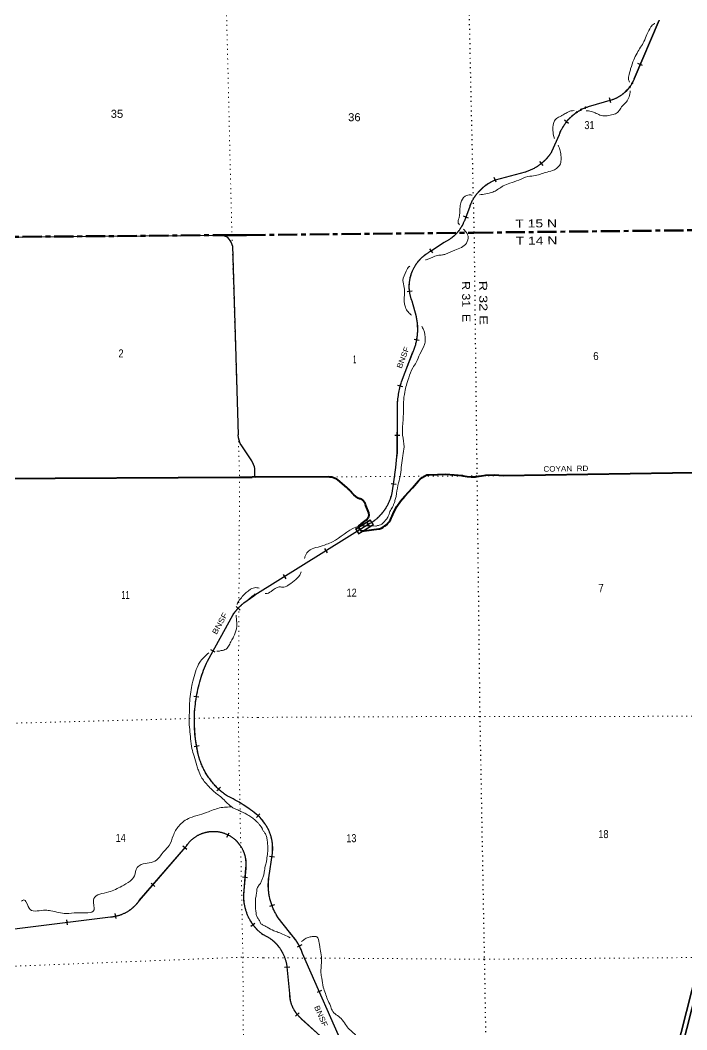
# Model space of a CAD drawing. Header units: feet. Extents: x 501257 to 757852, y -360805 to -170898.
# Drawn here: x 529893 to 544469, y -291122 to -269043 of the extents above; entities that cross this region are included whole.
import ezdxf

# ---------------------------------------------------------------- set-up
doc = ezdxf.new("R2010")
doc.units = ezdxf.units.FT
doc.header["$LTSCALE"] = 70
doc.linetypes.add('DOTTED', pattern=[1.5, 0.3, -1.2])
doc.linetypes.add('LONG_DASH_SHORT_DASH', pattern=[9.9, 6, -1.2, 1.5, -1.2])
for name, color, linetype, lineweight in [('11', 7, 'LONG_DASH_SHORT_DASH', 60), ('20', 7, 'Continuous', 35), ('26', 7, 'Continuous', 40), ('27', 7, 'Continuous', 13), ('29', 7, 'Continuous', 25), ('34', 7, 'Continuous', 25), ('39', 7, 'Continuous', 13), ('6', 7, 'DOTTED', 25), ('61', 7, 'Continuous', 13), ('7', 7, 'DOTTED', 13)]:
    doc.layers.add(name, color=color, linetype=linetype, lineweight=lineweight)

msp = doc.modelspace()

# ---------------------------------------------------------------- linework, layer by layer
at = {"layer": '11'}
for points in [[(534839.58, -273743.02), (539815.31, -273689.99), (544945.29, -273632.97), (550273.99, -273470.7), (555611.9, -273358.57), (560980.56, -273271.92), (566292.04, -273110.05)], [(534839.58, -273743.02), (534522, -273741.05), (529199, -273787.05), (523845.18, -273843.47)]]:
    msp.add_lwpolyline(points, dxfattribs=at)
at = {"layer": '20'}
for points in [[(543034.38, -296349.52), (544819.2, -289315.96), (544893.04, -289033.37), (545066.2, -288117.4), (545142.67, -287188.36), (545082.15, -284340.84), (545085.21, -281116.34), (545094.33, -280824.93), (545171.02, -280092.73), (545323.83, -279372.57), (545431.07, -279042.12)], [(543131.31, -296374.12), (544916.04, -289340.9), (544990.66, -289055.32), (545165.43, -288130.83), (545242.76, -287191.41), (545182.15, -284339.82), (545185.21, -281117.95), (545194.17, -280831.71), (545269.93, -280108.36), (545420.56, -279398.45), (545526.19, -279072.99)]]:
    msp.add_lwpolyline(points, dxfattribs=at)
at = {"layer": '26'}
for points in [[(529308, -279063.05), (534690, -279035.05), (534963.82, -279039)], [(537289.55, -280129.48), (537290.29, -280125.24), (537292.26, -280117.74), (537294.99, -280110.49), (537298.47, -280103.56), (537300.42, -280100.53), (537325.34, -280076.38), (537350.42, -280057.52), (537467.5, -279969.46), (537478.26, -279960.83), (537488.07, -279951.11), (537496.8, -279940.43), (537504.37, -279928.89), (537510.69, -279916.63), (537515.69, -279903.77), (537519.32, -279890.46), (537521.55, -279876.84), (537522.33, -279863.07), (537521.67, -279849.29), (537519.58, -279835.65), (537516.07, -279822.3), (537513.04, -279813.85), (537453.01, -279654.61), (537445.89, -279635.72), (537434.24, -279604.61), (537434.11, -279604.28), (537425.63, -279588.36), (537415.52, -279573.4), (537403.91, -279559.59), (537390.92, -279547.07), (537376.7, -279535.97), (537361.39, -279526.42), (537345.16, -279518.52), (537328.2, -279512.36), (537313.58, -279507.14), (537285.68, -279494.61), (537259.24, -279479.23), (537234.55, -279461.18), (537191.59, -279425.8), (537152.56, -279386.13), (537145.85, -279377.9), (537125.29, -279352.71), (537103.94, -279327.9), (537094.01, -279316.37), (537058.92, -279283.34), (537034.91, -279264.34), (536841.95, -279095.54), (536818.77, -279081.58), (536782.3, -279063.75), (536744.16, -279049.83), (536704.77, -279039.97), (536664.57, -279034.28), (536624, -279032.83), (534963.82, -279039)], [(537412.16, -280207.71), (537735.59, -280168.76), (537750.9, -280164.1), (537792.3, -280148.23), (537831.8, -280128.12), (537868.99, -280103.99), (537903.45, -280076.1), (537934.8, -280044.77), (537962.71, -280010.33), (537986.87, -279973.16), (538007.01, -279933.67), (538022.91, -279892.29), (538063.18, -279800.06), (538130.73, -279676.83), (538210.8, -279561.34), (538302.5, -279454.86), (538473.24, -279269.68), (538602.5, -279117.67), (538638.38, -279081.74), (538683.02, -279045.06), (538731.25, -279013.25), (538782.54, -278986.66), (538837.54, -278982.04), (539201, -278973.51), (539563.37, -279003.03), (539577.23, -279006.53), (539666.41, -279023.37), (539756.85, -279030.8), (539847.58, -279028.74), (539888.5, -279020.32), (540075.51, -278994.16), (540264.23, -278987.69), (540452.59, -279000.98), (545081.17, -278929.07)], [(537289.55, -280129.48), (537294.19, -280148.01), (537313.6, -280178.53), (537339.48, -280200.73), (537368.14, -280208.13), (537412.16, -280207.71)]]:
    msp.add_lwpolyline(points, dxfattribs=at)
at = {"layer": '29'}
for p, q in [((534532.16, -273976.62), (534662.42, -278110.52)), ((534972.82, -278716.68), (534955.6, -278683))]:
    msp.add_line(p, q, dxfattribs=at)
for points in [[(512714.54, -273957.36), (513155, -273939.05), (518491, -273921.05), (523846, -273842.05), (529199, -273787.05), (534276.38, -273744.53)], [(534532.16, -273976.62), (534520.78, -273931.16), (534507.88, -273897.97), (534487.61, -273859.25), (534465.49, -273831.59), (534432.32, -273798.41), (534401, -273779.97), (534340.18, -273756), (534310.7, -273748.62), (534276.38, -273744.53)], [(534955.6, -278683), (534736.41, -278354.36), (534706.01, -278298.13), (534681.12, -278228.98), (534669.15, -278174.59), (534662.42, -278110.52)], [(535023.79, -279041.47), (535020.2, -278844.64), (535013.2, -278807.29), (534994.53, -278755.92), (534955.6, -278683)]]:
    msp.add_lwpolyline(points, dxfattribs=at)
at = {"layer": '34', "lineweight": 13}
for p, q in [((543868.18, -269043.23), (543322.37, -270324.64)), ((542846.08, -270780.67), (542320.53, -270931.68)), ((541682.86, -271542.46), (541520.54, -271918.79)), ((540943.36, -272361.02), (540283.57, -272535.24)), ((539729.51, -273107.86), (539614, -273420.68)), ((539162.39, -273900.31), (538867.24, -274098.41)), ((538461.82, -275187.27), (538556.23, -275531.54)), ((538475.73, -276316.89), (538230.83, -276950.91)), ((538142.93, -277589.39), (538139.83, -278503.88)), ((537502.08, -280073.4), (535017.19, -281616.72)), ((533987.3, -283057.81), (534541.79, -282055.31)), ((533985.29, -283057.81), (533987.3, -283057.81)), ((532498.48, -288297.63), (533513.93, -287120.9)), ((535329.54, -287795.36), (535407.68, -287259.28)), ((534822.48, -287587.48), (534784.17, -288072.24)), ((528598.45, -289064.18), (531869.19, -288653.68)), ((535780.13, -288989.14), (535535.45, -288670.47)), ((537038.19, -291651.24), (536068.36, -289451.84)), ((535788.81, -290328.35), (535731.06, -289741.54)), ((536459.89, -291257.62), (536040.82, -290878.48))]:
    msp.add_line(p, q, dxfattribs=at)
at = {"layer": '34'}
for p, q in [((543503.08, -270036.92), (543401.31, -269993.57)), ((542806.42, -270850.44), (542775.88, -270744.14)), ((541879.45, -271299.09), (541792.42, -271230.82)), ((541325.64, -272217.39), (541256.95, -272130.69)), ((540298.48, -272587.01), (540255.6, -272485.05)), ((539692.42, -273370.3), (539588.66, -273331.98)), ((538913.43, -274131.84), (538851.79, -274040)), ((538463.17, -274967.27), (538353.42, -274981.06)), ((538617.05, -276046.24), (538508.36, -276025.74)), ((538258.6, -277058.94), (538151.57, -277031.03)), ((538194.61, -278125.51), (538084, -278125.13)), ((538111.79, -279200.41), (538002.31, -279184.66)), ((537535.09, -280053.27), (535023.32, -281614.2)), ((537472.92, -280028.53), (537531.28, -280122.49)), ((536549.17, -280599.18), (536607.53, -280693.14)), ((535639.72, -281167.1), (535698.08, -281261.06)), ((534699.77, -281942.19), (534617.89, -281867.82)), ((534155.43, -282864.36), (534058.64, -282810.83)), ((533802.21, -283849.87), (533693.01, -283832.26)), ((533805.1, -284912.04), (533696.17, -284931.22)), ((534270.53, -285816.23), (534194.36, -285896.43)), ((535132.86, -286396.44), (535060.19, -286479.82)), ((535125.35, -286467.73), (535138.43, -286479.69)), ((534415.11, -286910.91), (534465.46, -286812.42)), ((533535.95, -287177.28), (533452.2, -287105.01)), ((535451.86, -287345.21), (535342.4, -287329.26)), ((534753.61, -287779.8), (534863.88, -287788.52)), ((532837.43, -287990.73), (532753.69, -287918.47)), ((535451.28, -288389.51), (535347.37, -288427.43)), ((530926.54, -288828.54), (530912.77, -288718.79)), ((531993.98, -288689.91), (531971.46, -288581.62)), ((534936.62, -288857.29), (535025.67, -288791.67)), ((535180.21, -289024.47), (535198.39, -289037.68)), ((536048.29, -289266.35), (535950.05, -289317.2)), ((535785.66, -289750.1), (535675.58, -289760.93)), ((536485.01, -290264.12), (536383.8, -290308.75)), ((535995.83, -290752.02), (535909.39, -290821.04))]:
    msp.add_line(p, q, dxfattribs=at)
for points in [[(542964.21, -270726.26), (542976.4, -270719.39), (542988.52, -270712.23), (543000.54, -270704.93), (543012.45, -270697.44), (543024.14, -270689.66), (543035.8, -270681.71), (543047.28, -270673.59), (543058.59, -270665.23), (543069.7, -270656.7), (543080.73, -270647.97), (543091.64, -270639.1), (543102.31, -270629.96), (543112.87, -270620.68), (543123.25, -270611.16), (543133.52, -270601.52), (543143.52, -270591.67), (543153.41, -270581.68), (543163.1, -270571.54), (543172.62, -270561.15), (543181.92, -270550.68), (543191.14, -270539.98), (543200.06, -270529.18), (543208.88, -270518.15), (543217.41, -270507.01), (543225.82, -270495.73), (543234, -270484.37), (543242.03, -270472.75), (543249.75, -270461.03), (543257.33, -270449.23), (543264.74, -270437.21), (543271.89, -270425.16), (543278.86, -270412.95), (543285.55, -270400.54), (543292.07, -270388.15), (543298.39, -270375.59), (543304.44, -270362.83), (543310.32, -270350.09), (543315.97, -270337.26), (543321.36, -270324.21), (543867.14, -269042.86)], [(541016.68, -272333.28), (541034.09, -272325.97), (541051.53, -272318.4), (541068.75, -272310.58), (541085.83, -272302.4), (541102.68, -272293.95), (541119.48, -272285.2), (541136.15, -272276.24), (541152.57, -272266.86), (541168.87, -272257.27), (541185.02, -272247.32), (541201.04, -272237.17), (541216.75, -272226.68), (541232.35, -272215.99), (541247.73, -272205.03), (541262.96, -272193.71), (541277.91, -272182.21), (541292.8, -272170.42), (541307.32, -272158.39), (541321.79, -272146.06), (541335.88, -272133.49), (541349.86, -272120.71), (541363.57, -272107.76), (541377.11, -272094.44), (541390.29, -272080.9), (541403.3, -272067.23), (541416.14, -272053.2), (541428.65, -272039.09), (541440.96, -272024.71), (541452.95, -272010.01), (541464.7, -271995.27), (541476.25, -271980.27), (541487.48, -271964.94), (541498.48, -271949.58), (541509.2, -271934.06), (541519.57, -271918.27), (541681.84, -271542.05), (541683.26, -271538.16), (541689.46, -271521.86), (541696.06, -271505.53), (541702.82, -271489.36), (541709.96, -271473.4), (541717.23, -271457.5), (541724.94, -271441.66), (541732.84, -271426.08), (541740.99, -271410.64), (541749.46, -271395.2), (541758.24, -271380.07), (541767.14, -271365.02), (541776.43, -271350.16), (541785.93, -271335.34), (541795.66, -271320.87), (541805.73, -271306.49), (541815.96, -271292.28), (541826.45, -271278.2), (541837.24, -271264.44), (541848.25, -271250.71), (541859.45, -271237.25), (541870.95, -271224), (541882.62, -271211.02), (541894.54, -271198.17), (541906.62, -271185.47), (541919.02, -271173.11), (541931.56, -271160.89), (541944.39, -271148.91), (541957.39, -271137.09), (541970.59, -271125.61), (541983.96, -271114.3), (541997.51, -271103.25), (542011.35, -271092.42), (542025.27, -271081.88), (542039.45, -271071.47), (542053.74, -271061.44), (542068.3, -271051.54), (542082.98, -271042.03), (542097.8, -271032.67), (542112.72, -271023.61), (542127.93, -271014.76), (542143.25, -271006.31), (542158.64, -270998.05), (542174.31, -270990.01), (542189.97, -270982.28), (542205.82, -270974.81), (542221.89, -270967.7), (542237.92, -270960.81), (542254.15, -270954.18), (542270.58, -270947.89), (542286.99, -270941.82), (542303.49, -270936.06), (542320.21, -270930.63), (542845.74, -270779.62), (542849.03, -270778.4), (542862.21, -270773.57), (542875.36, -270768.4), (542888.31, -270763.06), (542901.18, -270757.5), (542914.06, -270751.69), (542926.7, -270745.62), (542939.3, -270739.43), (542951.77, -270732.94), (542964.23, -270726.25)], [(538866.67, -274097.46), (539161.85, -273899.35), (539168.38, -273896.34), (539182.17, -273889.81), (539195.69, -273883), (539209.15, -273876.07), (539222.48, -273868.81), (539235.78, -273861.35), (539248.78, -273853.69), (539261.73, -273845.72), (539274.53, -273837.6), (539287.25, -273829.26), (539299.69, -273820.64), (539312.12, -273811.82), (539324.33, -273802.82), (539336.36, -273793.57), (539348.19, -273784.16), (539359.92, -273774.51), (539371.5, -273764.71), (539382.82, -273754.63), (539394.03, -273744.41), (539405.05, -273733.93), (539415.93, -273723.3), (539426.52, -273712.48), (539436.99, -273701.51), (539447.23, -273690.36), (539457.3, -273678.96), (539467.13, -273667.46), (539476.86, -273655.74), (539486.25, -273643.89), (539495.55, -273631.82), (539504.53, -273619.62), (539513.37, -273607.29), (539521.98, -273594.85), (539530.4, -273582.17), (539538.49, -273569.36), (539546.43, -273556.47), (539554.18, -273543.35), (539561.66, -273530.2), (539568.92, -273516.88), (539575.89, -273503.36), (539582.67, -273489.85), (539589.24, -273476.18), (539595.52, -273462.28), (539601.6, -273448.42), (539607.43, -273434.46), (539612.97, -273420.29), (539728.48, -273107.47), (539734.29, -273092.39), (539740.83, -273076.23), (539747.63, -273060.19), (539754.76, -273044.12), (539762.22, -273028.36), (539769.81, -273012.64), (539777.78, -272997.08), (539785.99, -272981.55), (539794.44, -272966.34), (539803.25, -272951.19), (539812.22, -272936.21), (539821.46, -272921.33), (539831.03, -272906.73), (539840.83, -272892.17), (539850.84, -272877.83), (539861.15, -272863.7), (539871.66, -272849.81), (539882.44, -272836.03), (539893.38, -272822.39), (539904.66, -272809.04), (539916.12, -272795.85), (539927.87, -272782.86), (539939.79, -272770), (539951.96, -272757.49), (539964.29, -272745.12), (539976.83, -272732.99), (539989.68, -272721.06), (540002.64, -272709.41), (540015.86, -272697.86), (540029.23, -272686.69), (540042.87, -272675.63), (540056.65, -272664.94), (540070.61, -272654.39), (540084.68, -272644.12), (540099.06, -272634.05), (540113.58, -272624.35), (540128.19, -272614.84), (540143.08, -272605.52), (540158.01, -272596.53), (540173.15, -272587.77), (540188.53, -272579.35), (540203.89, -272571.15), (540219.46, -272563.18), (540235.28, -272555.56), (540251.07, -272548.15), (540266.99, -272541.02), (540283.21, -272534.2), (540943.06, -272359.96), (540945.61, -272359.16), (540963.46, -272353.17), (540981.3, -272346.78), (540999.03, -272340.18), (541016.68, -272333.28)], [(538584.98, -275833.19), (538585.35, -275811.58), (538585.3, -275789.81), (538584.77, -275768.15), (538584, -275746.55), (538582.8, -275724.78), (538581.27, -275703.22), (538579.36, -275681.61), (538576.93, -275660), (538574.28, -275638.55), (538571.24, -275617.08), (538567.7, -275595.59), (538563.93, -275574.26), (538559.8, -275553.03), (538555.16, -275531.8), (538460.76, -275187.56), (538460.71, -275187.37), (538455.19, -275173.26), (538450, -275159), (538445.09, -275144.7), (538440.36, -275130.21), (538435.95, -275115.75), (538431.69, -275101.21), (538427.73, -275086.5), (538424.1, -275071.83), (538420.69, -275057.04), (538417.47, -275042.24), (538414.57, -275027.29), (538411.9, -275012.41), (538409.53, -274997.36), (538407.41, -274982.4), (538405.51, -274967.31), (538403.92, -274952.26), (538402.61, -274937.16), (538401.49, -274922.05), (538400.72, -274906.86), (538400.14, -274891.67), (538399.88, -274876.52), (538399.81, -274861.35), (538400.12, -274846.19), (538400.63, -274831.02), (538401.38, -274815.93), (538402.4, -274800.79), (538403.73, -274785.67), (538405.33, -274770.53), (538407.09, -274755.49), (538409.23, -274740.44), (538411.61, -274725.47), (538414.19, -274710.5), (538417.04, -274695.68), (538420.24, -274680.77), (538423.6, -274665.97), (538427.3, -274651.3), (538431.13, -274636.65), (538435.35, -274622), (538439.76, -274607.54), (538444.41, -274593.15), (538449.32, -274578.71), (538454.55, -274564.52), (538459.91, -274550.35), (538465.6, -274536.29), (538471.5, -274522.23), (538477.64, -274508.44), (538484.08, -274494.68), (538490.68, -274481.04), (538497.52, -274467.46), (538504.67, -274454.12), (538512.02, -274440.78), (538519.56, -274427.62), (538527.38, -274414.61), (538535.4, -274401.8), (538543.65, -274389.07), (538552.06, -274376.44), (538560.78, -274364.04), (538569.67, -274351.76), (538578.83, -274339.62), (538588.14, -274327.6), (538597.69, -274315.85), (538607.4, -274304.21), (538617.31, -274292.76), (538627.49, -274281.47), (538637.79, -274270.4), (538648.32, -274259.41), (538659.03, -274248.73), (538669.96, -274238.11), (538681.06, -274227.81), (538692.3, -274217.63), (538703.67, -274207.67), (538715.32, -274197.86), (538727.13, -274188.36), (538739.02, -274179.02), (538751.17, -274169.83), (538763.38, -274160.91), (538775.79, -274152.17), (538788.43, -274143.7), (538801.08, -274135.44), (538813.92, -274127.36), (538827, -274119.55), (538840.08, -274111.93), (538853.28, -274104.55), (538866.67, -274097.46)], [(537536.11, -280052.97), (537548.88, -280045.43), (537564.27, -280035.82), (537579.58, -280026.1), (537594.74, -280015.93), (537609.63, -280005.6), (537624.33, -279995.03), (537638.98, -279984.15), (537653.27, -279972.98), (537667.48, -279961.69), (537681.42, -279950.04), (537695.3, -279938.16), (537708.78, -279926.12), (537722.11, -279913.73), (537735.25, -279901.2), (537748.23, -279888.44), (537760.82, -279875.39), (537773.36, -279862.12), (537785.6, -279848.71), (537797.57, -279835.03), (537809.25, -279821.2), (537820.76, -279807.11), (537832.08, -279792.91), (537843.03, -279778.41), (537853.79, -279763.79), (537864.28, -279748.9), (537874.58, -279733.88), (537884.48, -279718.68), (537894.21, -279703.34), (537903.62, -279687.86), (537912.78, -279672.1), (537921.64, -279656.3), (537930.32, -279640.26), (537938.58, -279624.14), (537946.68, -279607.79), (537954.37, -279591.37), (537961.87, -279574.8), (537969.07, -279558.19), (537975.98, -279541.32), (537982.49, -279524.38), (537988.8, -279507.4), (537994.83, -279490.16), (538000.53, -279472.97), (538005.96, -279455.62), (538010.98, -279438.11), (538015.78, -279420.66), (538020.29, -279403.06), (538024.41, -279385.28), (538028.3, -279367.56), (538031.89, -279349.8), (538035.08, -279331.88), (538062.83, -279138.95), (538104.34, -278822.64), (538138.73, -278503.82), (538141.83, -277589.4), (538141.19, -277561.14), (538141.1, -277526.84), (538141.51, -277492.27), (538142.67, -277457.95), (538144.26, -277423.55), (538146.42, -277389.32), (538149.26, -277354.89), (538152.87, -277320.69), (538156.84, -277286.62), (538161.49, -277252.34), (538166.65, -277218.42), (538172.44, -277184.49), (538179.03, -277150.61), (538185.94, -277117.04), (538193.48, -277083.45), (538201.83, -277049.9), (538210.5, -277016.66), (538219.73, -276983.6), (538229.79, -276950.55), (538474.61, -276316.74), (538474.6, -276316.61), (538483.52, -276296.53), (538492.02, -276276.54), (538499.98, -276256.41), (538507.78, -276236.07), (538515.17, -276215.69), (538522.16, -276195.14), (538528.74, -276174.55), (538535.04, -276153.78), (538541.06, -276132.94), (538546.54, -276111.97), (538551.75, -276090.93), (538556.55, -276069.73), (538561.07, -276048.46), (538565.09, -276027.18), (538568.82, -276005.84), (538572.18, -275984.45), (538575.11, -275962.9), (538577.69, -275941.44), (538579.95, -275919.79), (538581.74, -275898.24), (538583.23, -275876.51), (538584.24, -275854.89), (538584.98, -275833.19)], [(533966.82, -283101.06), (533986.31, -283057.32), (534540.84, -282054.75), (534542.66, -282051.92), (534552.99, -282036.23), (534563.53, -282020.61), (534574.47, -282005.17), (534585.62, -281990.05), (534597.07, -281975.06), (534608.67, -281960.24), (534620.68, -281945.6), (534632.8, -281931.23), (534645.32, -281917.04), (534657.96, -281903.12), (534670.9, -281889.34), (534684.04, -281875.87), (534697.45, -281862.64), (534711.02, -281849.59), (534724.93, -281836.81), (534739.01, -281824.2), (534753.31, -281811.92), (534767.75, -281799.83), (534782.5, -281788.11), (534782.97, -281787.71), (534853.64, -281733.25), (534926.45, -281679.85), (534999.23, -281628.6), (535022.83, -281614.13)], [(535125.57, -286467.94), (535087.83, -286435.05), (535049.55, -286403.21), (535010.71, -286372.01), (534971.27, -286341.06), (534931.3, -286311.16), (534890.97, -286282.08), (534850.05, -286253.25), (534808.59, -286225.46), (534766.76, -286198.5), (534724.16, -286172), (534681.42, -286146.52), (534638.31, -286121.48), (534594.44, -286097.29), (534550.43, -286074.12), (534505.84, -286051.58), (534461.1, -286029.68), (534426.29, -286013.52), (534403.68, -285998.07), (534381.6, -285982.23), (534359.79, -285966.01), (534338.03, -285949.45), (534316.74, -285932.44), (534295.84, -285915.14), (534275, -285897.5), (534254.62, -285879.43), (534234.65, -285861.04), (534214.79, -285842.19), (534195.47, -285823.13), (534176.32, -285803.81), (534157.51, -285783.96), (534139.23, -285763.9), (534121.21, -285743.46), (534103.5, -285722.85), (534086.13, -285701.72), (534069.19, -285680.51), (534052.61, -285658.77), (534036.45, -285636.96), (534020.57, -285614.75), (534005.2, -285592.32), (533990.22, -285569.61), (533975.54, -285546.71), (533961.35, -285523.4), (533947.46, -285499.9), (533934.08, -285476.19), (533921.02, -285452.32), (533908.56, -285428.1), (533896.4, -285403.7), (533884.67, -285379.23), (533873.34, -285354.45), (533862.54, -285329.46), (533852.12, -285304.17), (533842.04, -285278.92), (533832.58, -285253.33), (533823.54, -285227.66), (533814.81, -285201.82), (533806.65, -285175.97), (533798.96, -285149.7), (533791.62, -285123.47), (533784.93, -285097.13), (533778.46, -285070.73), (533772.58, -285043.99), (533767.2, -285017.39), (533762.24, -284990.7), (533757.67, -284963.71), (533753.8, -284936.82), (533752.58, -284928.62), (533743.03, -284874.4), (533734.77, -284820.25), (533727.45, -284765.93), (533720.68, -284711.19), (533715.2, -284656.53), (533710.72, -284602.02), (533706.79, -284547.09), (533704.17, -284492.22), (533702.52, -284437.51), (533701.75, -284382.31), (533702.02, -284327.58), (533702.91, -284272.72), (533705.03, -284217.64), (533708.2, -284163.01), (533712.3, -284108.21), (533717.08, -284053.6), (533723.09, -283998.77), (533729.83, -283944.45), (533737.81, -283889.9), (533746.53, -283835.87), (533756.17, -283781.66), (533766.85, -283727.9), (533778.52, -283674.28), (533790.86, -283620.85), (533804.51, -283567.51), (533818.81, -283514.37), (533834.18, -283461.69), (533850.2, -283409.19), (533867.59, -283357.09), (533885.64, -283305.18), (533904.43, -283253.78), (533924.21, -283202.52), (533945.03, -283151.71), (533966.82, -283101.06)], [(532098.71, -288603.08), (532112.55, -288597.84), (532126.2, -288592.44), (532139.83, -288586.71), (532153.28, -288580.82), (532166.71, -288574.67), (532179.95, -288568.29), (532193.1, -288561.67), (532206.14, -288554.88), (532219.07, -288547.76), (532231.91, -288540.47), (532244.56, -288532.95), (532257.11, -288525.26), (532269.48, -288517.25), (532281.75, -288509.08), (532293.84, -288500.75), (532305.82, -288492.17), (532317.61, -288483.36), (532329.31, -288474.29), (532340.83, -288465.17), (532352.15, -288455.71), (532363.3, -288446.09), (532374.34, -288436.31), (532385.13, -288426.39), (532395.8, -288416.13), (532406.31, -288405.8), (532416.54, -288395.25), (532426.67, -288384.6), (532436.62, -288373.64), (532446.31, -288362.61), (532455.82, -288351.42), (532465.22, -288339.99), (532474.28, -288328.42), (532483.25, -288316.76), (532491.94, -288304.87), (532497.61, -288296.95), (533513.04, -287120.25), (533519.59, -287109.77), (533526.4, -287099.42), (533533.37, -287089.18), (533540.53, -287078.96), (533547.87, -287068.95), (533555.36, -287059.12), (533563.01, -287049.29), (533570.87, -287039.68), (533578.87, -287030.23), (533587.09, -287020.85), (533595.41, -287011.69), (533603.86, -287002.61), (533612.55, -286993.68), (533621.34, -286984.97), (533630.32, -286976.39), (533639.38, -286967.94), (533648.68, -286959.63), (533658.04, -286951.52), (533667.62, -286943.57), (533677.27, -286935.81), (533687.08, -286928.16), (533697.01, -286920.74), (533707.08, -286913.49), (533717.24, -286906.39), (533727.6, -286899.49), (533738.04, -286892.72), (533748.59, -286886.19), (533759.23, -286879.8), (533770.02, -286873.67), (533780.91, -286867.68), (533791.84, -286861.89), (533802.91, -286856.27), (533814.1, -286850.88), (533825.43, -286845.67), (533836.73, -286840.61), (533848.22, -286835.83), (533859.74, -286831.24), (533871.36, -286826.78), (533882.98, -286822.58), (533894.79, -286818.6), (533906.6, -286814.76), (533918.48, -286811.22), (533930.39, -286807.79), (533942.46, -286804.62), (533954.48, -286801.67), (533966.54, -286798.92), (533978.76, -286796.34), (533990.93, -286794.08), (534003.13, -286791.9), (534015.41, -286790.03), (534027.76, -286788.3), (534040.03, -286786.85), (534052.41, -286785.61), (534064.76, -286784.55), (534077.18, -286783.68), (534089.56, -286783.13), (534102.01, -286782.71), (534114.42, -286782.51), (534126.84, -286782.57), (534139.21, -286782.84), (534151.63, -286783.32), (534164.03, -286783.95), (534176.4, -286784.89), (534188.76, -286786.01)], [(534188.76, -286786.01), (534201.13, -286787.37), (534213.48, -286788.88), (534225.75, -286790.68), (534237.99, -286792.65), (534250.19, -286794.82), (534262.4, -286797.25), (534274.5, -286799.87), (534286.64, -286802.68), (534298.63, -286805.74), (534310.67, -286808.98), (534322.56, -286812.48), (534334.43, -286816.12), (534346.19, -286819.96), (534357.97, -286824.04), (534369.59, -286828.37), (534381.14, -286832.83), (534392.69, -286837.53), (534404.08, -286842.38), (534415.41, -286847.46), (534426.66, -286852.81), (534437.76, -286858.24), (534448.82, -286863.9), (534459.79, -286869.83), (534470.62, -286875.84), (534481.34, -286882.03), (534491.98, -286888.51), (534502.53, -286895.11), (534512.88, -286901.92), (534523.12, -286908.91), (534533.33, -286916.05), (534543.35, -286923.4), (534553.18, -286930.89), (534563.01, -286938.53), (534572.62, -286946.39), (534582.06, -286954.4), (534591.45, -286962.61), (534600.6, -286970.93), (534609.69, -286979.38), (534618.62, -286988.07), (534627.32, -286996.86), (534635.91, -287005.84), (534644.36, -287014.91), (534652.67, -287024.2), (534660.77, -287033.56), (534668.73, -287043.15), (534676.49, -287052.79), (534684.13, -287062.6), (534691.56, -287072.54), (534698.8, -287082.6), (534705.91, -287092.76), (534712.81, -287103.12), (534719.57, -287113.56), (534726.1, -287124.11), (534732.5, -287134.75), (534738.62, -287145.55), (534744.61, -287156.43), (534750.4, -287167.36), (534756.03, -287178.44), (534761.42, -287189.62), (534766.62, -287200.95), (534771.68, -287212.26), (534776.47, -287223.74), (534781.05, -287235.27), (534785.51, -287246.88), (534789.71, -287258.5), (534793.7, -287270.31), (534797.53, -287282.13), (534801.07, -287294.01), (534804.5, -287305.91), (534807.68, -287317.98), (534810.62, -287330), (534813.37, -287342.06), (534815.96, -287354.28), (534818.22, -287366.45), (534820.39, -287378.65), (534822.26, -287390.93), (534823.99, -287403.29), (534825.45, -287415.56), (534826.68, -287427.93), (534827.75, -287440.28), (534828.62, -287452.7), (534829.17, -287465.08), (534829.58, -287477.53), (534829.78, -287489.95), (534829.73, -287502.37), (534829.45, -287514.74), (534828.98, -287527.15), (534828.35, -287539.55), (534827.4, -287551.93), (534826.29, -287564.28), (534824.93, -287576.65), (534823.57, -287587.59), (534785.26, -288072.35), (534783.07, -288090.42), (534781.32, -288108.4), (534779.87, -288126.43), (534778.61, -288144.58), (534777.78, -288162.69), (534777.27, -288180.74), (534776.95, -288198.91)], [(535872.04, -289096.77), (535857.92, -289078.99), (535843.64, -289061.53), (535829.01, -289044.2), (535814.09, -289027.25), (535798.85, -289010.56), (535783.42, -288994.07), (535779.3, -288989.86), (535534.55, -288671.11), (535522.14, -288652.25), (535510.24, -288633.25), (535498.67, -288614.03), (535487.24, -288594.57), (535476.31, -288574.92), (535465.79, -288555.16), (535455.39, -288535.17), (535445.5, -288514.98), (535435.99, -288494.69), (535426.74, -288474.08), (535417.96, -288453.47), (535409.39, -288432.72), (535401.24, -288411.67), (535393.56, -288390.63), (535386.21, -288369.38), (535379.14, -288348.1), (535372.5, -288326.52), (535366.21, -288305.01), (535360.36, -288283.22), (535354.85, -288261.5), (535349.68, -288239.57), (535344.96, -288217.63), (535340.64, -288195.59), (535336.61, -288173.53), (535333.07, -288151.27), (535329.82, -288128.98), (535327.04, -288106.69), (535324.54, -288084.37), (535322.61, -288061.97), (535320.97, -288039.54), (535319.69, -288017.17), (535318.79, -287994.7), (535318.37, -287972.24), (535318.33, -287949.67), (535318.55, -287927.24), (535319.34, -287904.72), (535320.48, -287882.3), (535321.91, -287859.83), (535323.77, -287837.54), (535326.13, -287815.07), (535328.45, -287795.22), (535406.59, -287259.15), (535406.73, -287257.77), (535408.61, -287242.07), (535410.13, -287226.29), (535411.34, -287210.59), (535412.3, -287194.81), (535413.05, -287179.06), (535413.46, -287163.19), (535413.64, -287147.45), (535413.48, -287131.59), (535413.09, -287115.84), (535412.44, -287100.01), (535411.47, -287084.27), (535410.22, -287068.53), (535408.78, -287052.82), (535406.96, -287037.08), (535404.93, -287021.38), (535402.59, -287005.76), (535400.06, -286990.18), (535397.12, -286974.65), (535393.98, -286959.15), (535390.62, -286943.76), (535386.96, -286928.4), (535383, -286913.11), (535378.74, -286897.81), (535374.35, -286882.66), (535369.55, -286867.58), (535364.53, -286852.61), (535359.3, -286837.66), (535353.82, -286822.93), (535347.97, -286808.17), (535341.97, -286793.55), (535335.63, -286779.11), (535329.18, -286764.71), (535322.33, -286750.39), (535315.31, -286736.29), (535308.06, -286722.3), (535300.52, -286708.33), (535292.7, -286694.64), (535284.76, -286681), (535276.49, -286667.54), (535268.01, -286654.12), (535259.33, -286641.01), (535250.34, -286627.98), (535241.2, -286615.09), (535232.7, -286603.51)], [(534776.95, -288198.91), (534777.06, -288217.01), (534777.49, -288235.07), (534778.22, -288253.27), (534779.28, -288271.3), (534780.55, -288289.36), (534782.22, -288307.47), (534784.24, -288325.41), (534786.56, -288343.39), (534789.11, -288361.29), (534792.06, -288379.25), (534795.25, -288397.03), (534798.85, -288414.86), (534802.67, -288432.51), (534806.82, -288450.2), (534811.29, -288467.72), (534816.09, -288485.18), (534821.1, -288502.56), (534826.55, -288519.89), (534832.2, -288537.15), (534838.2, -288554.23), (534844.42, -288571.24), (534851.07, -288588.1), (534857.93, -288604.88), (534865.04, -288621.48), (534872.47, -288638.01), (534880.23, -288654.38), (534888.31, -288670.69), (534896.52, -288686.8), (534905.17, -288702.76), (534914.06, -288718.53), (534923.16, -288734.24), (534932.5, -288749.66), (534942.27, -288765.02), (534952.17, -288780.2), (534962.42, -288795.1), (534972.79, -288809.93), (534983.59, -288824.58), (534994.54, -288838.95), (535005.72, -288853.14), (535017.21, -288867.25), (535028.97, -288880.99), (535040.85, -288894.65), (535053.07, -288908.02), (535065.51, -288921.32), (535078.1, -288934.21), (535091.04, -288946.95), (535104.1, -288959.5), (535117.39, -288971.85), (535130.94, -288983.83), (535144.71, -288995.73), (535158.63, -289007.34), (535172.78, -289018.66), (535180.63, -289024.76)], [(528598.28, -289063.09), (531869.08, -288652.59), (531883.83, -288651.42), (531898.45, -288649.94), (531913.04, -288648.19), (531927.71, -288646.27), (531942.27, -288644.02), (531956.74, -288641.54), (531971.27, -288638.87), (531985.69, -288635.87), (532000, -288632.62), (532014.39, -288629.12), (532028.58, -288625.38), (532042.77, -288621.46), (532056.92, -288617.22), (532070.89, -288612.73), (532084.86, -288607.98), (532098.71, -288603.08)], [(535787.91, -290343.4), (535787.7, -290330.73), (535787.71, -290328.4), (535729.97, -289741.67), (535727.95, -289726.38), (535725.6, -289711.2), (535722.99, -289696.05), (535720.19, -289680.85), (535717.05, -289665.77), (535713.66, -289650.82), (535710.08, -289635.8), (535706.17, -289620.91), (535701.99, -289606.15), (535697.55, -289591.33), (535692.87, -289576.7), (535688.01, -289562.11), (535682.81, -289547.57), (535677.36, -289533.23), (535671.65, -289518.91), (535665.78, -289504.72), (535659.55, -289490.57), (535653.17, -289476.61), (535646.44, -289462.7), (535639.56, -289448.98), (535632.42, -289435.3), (535625.04, -289421.83), (535617.4, -289408.47), (535609.6, -289395.23), (535601.46, -289382.12), (535593.16, -289369.11), (535584.62, -289356.32), (535575.91, -289343.63), (535566.87, -289331.16), (535557.67, -289318.8), (535548.32, -289306.64), (535538.72, -289294.6), (535528.88, -289282.77), (535518.78, -289271.06), (535508.61, -289259.54), (535498.13, -289248.23), (535487.48, -289237.13), (535476.67, -289226.12), (535465.73, -289215.4), (535454.44, -289204.83), (535443.09, -289194.43), (535431.5, -289184.32), (535419.84, -289174.32), (535407.86, -289164.54), (535395.82, -289155.03), (535383.62, -289145.71), (535371.18, -289136.52), (535358.59, -289127.7), (535345.94, -289118.97), (535333.05, -289110.55), (535320.01, -289102.23), (535306.92, -289094.28), (535293.58, -289086.52), (535280.19, -289078.96), (535266.64, -289071.6), (535252.95, -289064.61), (535239.11, -289057.73), (535225.21, -289051.12), (535198.75, -289038.31)], [(537037.19, -291651.69), (536067.34, -289452.25), (536059.52, -289430.91), (536051.27, -289409.91), (536042.66, -289389.04), (536033.75, -289368.12), (536024.41, -289347.52), (536014.74, -289327.16), (536004.79, -289306.77), (535994.39, -289286.68), (535983.67, -289266.84), (535972.54, -289247.02), (535961.12, -289227.56), (535949.47, -289208.2), (535937.34, -289189.01), (535924.92, -289170.19), (535912.13, -289151.51), (535899.14, -289133.04), (535885.67, -289114.74), (535872.04, -289096.77)], [(536459.23, -291258.51), (536040.09, -290879.3), (536030.51, -290870.93), (536021.15, -290862.38), (536011.94, -290853.66), (536002.77, -290844.78), (535993.84, -290835.74), (535985.12, -290826.56), (535976.43, -290817.24), (535967.98, -290807.74), (535959.74, -290798.13), (535951.59, -290788.3), (535943.69, -290778.4), (535935.88, -290768.4), (535928.25, -290758.16), (535920.89, -290747.86), (535913.67, -290737.4), (535906.6, -290726.87), (535899.72, -290716.13), (535893.04, -290705.36), (535886.55, -290694.37), (535880.27, -290683.38), (535874.13, -290672.21), (535868.25, -290660.98), (535862.56, -290649.63), (535857.02, -290638.21), (535851.74, -290626.62), (535846.59, -290614.97), (535841.7, -290603.26), (535836.96, -290591.47), (535832.53, -290579.56), (535828.24, -290567.59), (535824.16, -290555.61), (535820.28, -290543.5), (535816.64, -290531.33), (535813.21, -290519.03), (535809.93, -290506.78), (535806.96, -290494.4), (535804.19, -290482), (535801.57, -290469.56), (535799.22, -290457.12), (535797.1, -290444.54), (535795.14, -290431.98), (535793.5, -290419.4), (535791.96, -290406.81), (535790.7, -290394.1), (535789.67, -290381.48), (535788.85, -290368.84), (535788.22, -290356.08), (535787.91, -290343.4)]]:
    msp.add_lwpolyline(points, dxfattribs=at)
at = {"layer": '34', "lineweight": 13}
for centre, radius, start, end in [((542575.11, -270020.92), 806.62, 289.62913, 337.8811), ((542624.57, -271887.37), 1002.89, 107.64791, 159.88431), ((540609.96, -271328.11), 1085.38, 287.88885, 327.02913), ((540666.25, -273459.87), 1000.69, 112.48306, 159.40445), ((538801.59, -273108.16), 870.44, 294.48769, 338.95921), ((539268.98, -274867.9), 868.05, 117.56871, 201.58723), ((537342.55, -275803.93), 1243.87, 335.64529, 12.64973), ((540113.17, -277535.34), 1970.98, 162.75134, 181.57131), ((519906.69, -276642.25), 18327.93, 351.56083, 354.17024), ((537009.07, -279155.16), 1042.22, 298.23156, 350.22829), ((531694.72, -277733.33), 5097.7, 307.29712, 310.84888), ((535451.05, -282636.77), 1079.28, 128.19693, 147.40189), ((536848.46, -284365.05), 3145.65, 155.44463, 190.31732), ((535299.08, -284719.89), 1559.42, 187.68532, 235.99002), ((533234.12, -288613.3), 2861.2, 48.59939, 65.36354), ((534508.22, -287146.57), 906.49, 352.85773, 45.13523), ((534118.39, -287493.91), 710.28, 352.42995, 148.32138), ((536606.18, -287956.75), 1286.8, 172.79481, 213.68626), ((535815.24, -288203.06), 1039.33, 172.76913, 232.32041), ((531807.69, -287810.84), 845.07, 274.17344, 324.82862), ((534847.58, -289891.17), 1297.43, 19.79293, 44.04717), ((534854.74, -289851.7), 883.22, 7.16499, 66.02374), ((536515.83, -290328.09), 727.02, 180.01994, 229.20431)]:
    msp.add_arc(centre, radius, start, end, dxfattribs=at)
at = {"layer": '34', "linetype": 'DOTTED', "lineweight": 100}
for centre, radius, start, end in [((542744.86, -270144.76), 598.89, 311.39599, 334.25012), ((542583.12, -271827.62), 931.73, 110.19408, 128.93883)]:
    msp.add_arc(centre, radius, start, end, dxfattribs=at)
at = {"layer": '34'}
msp.add_arc((534623.67, -286969.56), 710.48, 30.99133, 43.54378, dxfattribs=at)
at = {"layer": '39'}
for points in [[(543767.24, -269112.69), (543753.29, -269120.39), (543682.49, -269190.49), (543597.83, -269357.59), (543532.85, -269506.11), (543379.86, -269763.39), (543310.77, -269907.98), (543240.93, -270106.96), (543214.82, -270196.18), (543193.56, -270321.55), (543213.59, -270396.57)], [(543230.84, -270589.99), (543208.71, -270717.98), (543182, -270781.03), (543025.29, -270963.88), (542994.19, -271010.92), (542951.16, -271064.27), (542855.59, -271106.74), (542729.49, -271133.8), (542598.58, -271126.72), (542486.89, -271080.94), (542409.71, -271048.47), (542290.49, -271025.01), (542270.95, -271022.91)], [(542004.7, -271020.35), (541936.52, -271027.07), (541828.98, -271073.85), (541739.66, -271126.25), (541686.03, -271155.67), (541602.75, -271207.93), (541558.18, -271281.46), (541545.13, -271501.3), (541569.93, -271617.55), (541575.23, -271627.78)], [(541652.52, -271777.01), (541670.97, -271812.63), (541709.89, -271930.57), (541719.11, -272069.34), (541703.66, -272184.49), (541575.85, -272312.3), (541412.11, -272364.39), (541160.42, -272440.64), (540994.01, -272464.59), (540796.6, -272539.61), (540597.09, -272610.64), (540455.6, -272668.26), (540251.26, -272791.78), (540145.44, -272826.42), (540005.22, -272851.79), (539937.91, -272860.09)], [(539778.09, -272867.66), (539746.06, -272865.78), (539619.92, -272890.82), (539530.77, -273037.88), (539507.41, -273159.27), (539489.97, -273363.09), (539472.6, -273482.33), (539499.15, -273516.13)], [(539585.29, -273616.59), (539623.39, -273654.1), (539686.34, -273767.47), (539649.65, -273921.38), (539545.14, -274012.4), (539395.65, -274072.22), (539192.49, -274159.45), (539124.46, -274175.1), (539018.18, -274189.62), (538788.88, -274277.45), (538757.94, -274286.67)], [(538411.37, -274423.1), (538400.14, -274429.35), (538336.06, -274529.51), (538262.33, -274734.63), (538288.01, -274889.13), (538293.68, -275048.12), (538316.01, -275319.52), (538374.71, -275422.91), (538449.47, -275492.05)], [(538672.9, -275731.07), (538711.49, -275809.97), (538750.71, -276028.61), (538733.11, -276137.78), (538631.23, -276343.54), (538552.97, -276526.61), (538477.34, -276649.19), (538387.67, -276860.71), (538337.18, -277027.03), (538302.36, -277174.85), (538275.2, -277393), (538272.15, -277610.6), (538266.45, -277800.06)], [(538266.45, -277800.06), (538255.72, -278120.55), (538285.68, -278373.65), (538257.91, -278565.63), (538230.61, -278777.74), (538209.06, -278977.63), (538167.07, -279163.9), (538122.14, -279396.55), (538116.05, -279440.02)], [(538116.05, -279440.02), (538108.57, -279480.3), (538094.61, -279528.54), (538069.22, -279607.24), (538046.37, -279666.9), (538017.18, -279713.87), (537989.25, -279763.38), (537968.94, -279817.96), (537947.36, -279875.09), (537929.59, -279910.63), (537906.74, -279948.71), (537875, -279986.8), (537836.92, -280029.96), (537797.57, -280062.96), (537742.98, -280085.81), (537707.44, -280095.96), (537675.7, -280104.85), (537671.42, -280105.09)], [(537671.42, -280105.09), (537232.88, -280133.1), (536722.28, -280451.78), (536592.76, -280505.1), (536405.03, -280563.78), (536233.52, -280628.13), (536118.29, -280777.8), (536109.64, -280816.6)], [(536035.7, -281107.08), (536024.18, -281146.53), (535918.49, -281273.83), (535776.24, -281385.85), (535658.83, -281440.9), (535558.17, -281437.16), (535377.35, -281533.95), (535263.77, -281580.87), (535248.66, -281577.45)], [(535019.59, -281453.2), (534958.62, -281470.75), (534898.31, -281510.99), (534809.84, -281579.38), (534729.41, -281673.92), (534646.96, -281788.57), (534634.82, -281818.05)], [(535019.41, -281453.2), (535069.83, -281453.1), (535117.52, -281462.96)], [(534613.85, -282051.09), (534622.75, -282148.62), (534630.76, -282277.35), (534620.69, -282349.76), (534558.33, -282530.79), (534512.08, -282611.25), (534461.8, -282711.82), (534395.44, -282794.3), (534284.87, -282830.51), (534212.5, -282844.59), (534194.06, -282844.97)], [(534014.76, -282876.02), (533836.53, -283059.83), (533782.24, -283150.35), (533713.84, -283341.44), (533653.49, -283552.64), (533627.31, -283727.63), (533599.12, -283932.8), (533595.05, -284121.87), (533586.96, -284355.2), (533598.97, -284554.33), (533619.02, -284757.48), (533647.12, -284972.7), (533695.32, -285135.62), (533755.58, -285342.79), (533789.73, -285447.39), (533852.01, -285592.21), (533918.33, -285688.75), (534010.77, -285795.35), (534075.08, -285861.72), (534131.36, -285916.03), (534227.83, -285988.44), (534324.3, -286068.89), (534428.81, -286173.48), (534497.14, -286231.8), (534557.44, -286274.04), (534625.78, -286302.2), (534672.01, -286324.32), (534716.23, -286344.43), (534784.57, -286376.61), (534826.78, -286398.74), (534893.11, -286436.95), (534979.53, -286497.29), (535045.86, -286555.62), (535086.05, -286591.82), (535128.26, -286640.09), (535142.83, -286655.22)], [(529921.81, -288311.9), (529971.62, -288281.67), (530025.89, -288331.95), (530114.3, -288492.86), (530447.99, -288506.92), (530566.59, -288518.98), (530896.26, -288581.32), (531143.52, -288561.19), (531507.39, -288494.8), (531501.38, -288392.22), (531503.43, -288253.43), (531829.12, -288106.58), (532112.59, -287981.86), (532295.55, -287869.21), (532392.07, -287756.56), (532452.42, -287571.51), (532540.88, -287509.15), (532715.78, -287472.94), (532870.58, -287410.58), (533039.49, -287215.46), (533154.1, -287088.74), (533238.58, -286877.53), (533361.26, -286666.33), (533604.54, -286487.3), (533813.62, -286422.92), (534008.63, -286352.51), (534290.08, -286264), (534426.78, -286249.91), (534504.97, -286247.38)], [(535194.96, -286745.06), (535186.17, -286724.3), (535177.12, -286704.98), (535167.46, -286688.53), (535156.15, -286673.32), (535142.83, -286655.22)], [(535194.96, -286745.06), (535208.09, -286768.56), (535243.47, -286820.11), (535279.4, -286895.83), (535295.42, -286980.06), (535306.1, -287094.62), (535306.96, -287219.48), (535288.04, -287358.88), (535276.05, -287449.79), (535252.09, -287545.01), (535230.88, -287672.38), (535212.73, -287757.39), (535184.24, -287830.56), (535171.22, -287867.08)], [(535171.22, -287867.08), (535133.98, -287935.44), (535083.71, -288009.87), (535055.52, -288176.82), (535037.41, -288269.34), (535037.38, -288392.04), (535043.38, -288510.71), (535049.4, -288554.96), (535053.41, -288601.23), (535083.55, -288671.63), (535123.74, -288731.97), (535157.89, -288802.36), (535193.44, -288826)], [(535193.44, -288826), (535290.74, -288875.47), (535439.44, -288956.66), (535534.77, -288990.73), (535662.67, -289042.19), (535792.92, -289107.69), (535797.97, -289111.37)], [(536047.64, -289193.31), (536125.33, -289130.29), (536213, -289094.04), (536301.23, -289081.95), (536379.82, -289088.21), (536431.31, -289228.02), (536445.36, -289314.3), (536473.42, -289484.86), (536481.33, -289653.87), (536468.33, -289875.72), (536485.18, -289996.19), (536519.79, -290188.75), (536567.16, -290324.63), (536612.44, -290456.53), (536675.99, -290596.06), (536714.49, -290695.89), (536909.74, -290876.72), (537007.24, -291005.41), (537088.06, -291108.29), (537248.44, -291259.71), (537334.43, -291412.83), (537365.4, -291534.98), (537353.5, -291629.92), (537313.69, -291735.57), (537365.6, -291893.49), (537426.89, -292109.62), (537415.2, -292301.23), (537376, -292433.05), (537368.46, -292440.83)]]:
    msp.add_spline(points, degree=3, dxfattribs=at)
at = {"layer": '6'}
msp.add_line((539698, -268498.18), (539794.57, -272845.14), dxfattribs=at)
msp.add_lwpolyline([(539796.69, -272931.44), (539815.31, -273689.99), (539879.33, -279009.89), (539941.91, -284267.38), (540039.92, -289578.45), (540133.03, -294851.35), (540130.36, -297508.51)], dxfattribs=at)
at = {"layer": '61'}
for p, q in [((537227.39, -280168.91), (537546.23, -279970.19)), ((537296.43, -280279.69), (537227.39, -280168.91)), ((537296.14, -280279.24), (537619.68, -280077.61)), ((537619.74, -280077.53), (537547.45, -279970.43))]:
    msp.add_line(p, q, dxfattribs=at)
msp.add_lwpolyline([(537238.4, -280171.46), (537544.65, -279980.59), (537608.48, -280075.16), (537298.7, -280268.21)], close=True, dxfattribs=at)
at = {"layer": '7'}
for points in [[(534399.35, -268622.65), (534522, -273741.05), (534690, -279035.05), (534662, -284287.05)], [(566425.79, -278237.58), (566326.49, -278231.21), (561022.32, -278411.05), (555714.04, -278586.96), (550425.73, -278756.36), (545081.17, -278929.07), (539879.33, -279009.89), (534963.86, -279040.63)], [(503497.56, -279580.8), (507628, -279483.05), (513208, -279313.05), (518628, -279237.05), (523953, -279218.05), (529308, -279063.05), (534690, -279035.05), (534963.82, -279039)], [(535087.44, -284290.2), (539941.91, -284267.38), (545083.24, -284266.5), (550445.15, -284061.17), (555723.04, -283875.89), (561080.36, -283733.1), (566401.46, -283502.52), (566555.98, -283494.85)], [(535087.44, -284290.2), (534662, -284287.05), (529319, -284428.05), (523966, -284496.05), (518633, -284631.05), (516771.76, -284643.24)], [(534662, -284287.05), (534762, -289534.05), (534795, -294875.05), (534697, -300229.05), (534838, -305576.05), (534839, -310795.05), (534930.4, -314378.57)], [(566680.92, -288813.46), (566503.58, -288817.52), (561168.36, -289046.41), (555800.67, -289175.33), (550488.51, -289357.37), (545206.46, -289536.7), (540039.92, -289578.45), (536073.3, -289552.58), (535210.39, -289546.95)], [(503731.36, -290202.55), (507883, -290119.05), (513399, -289990.05), (518716, -289919.05), (521478, -289861.05), (523993, -289927.05), (529370, -289746.05), (534762, -289534.05), (535210.39, -289546.95)]]:
    msp.add_lwpolyline(points, dxfattribs=at)

# ---------------------------------------------------------------- texts
at = {"layer": '27', "width": 1.1}
msp.add_text('COYAN  RD', height=120, rotation=0.89, dxfattribs=at).set_placement((541335, -278917.26))
at = {"layer": '34'}
for rotation, width, p in [(68.88, 1.15, (538230.28, -276671.75)), (61.053, 1.2, (534186.62, -282488.55)), (293.795, 1.15, (536317.4, -290622.51))]:
    msp.add_text('BNSF', height=120, rotation=rotation, dxfattribs=dict(at, width=width)).set_placement(p)
at = {"layer": '6'}
for s, rotation, width, p in [('T 15 N', 0.637, 1.3, (540719.77, -273579.93)), ('T 14 N', 0.637, 1.3, (540727.34, -273954.87)), ('R 31  E', 270.689, 1.15, (539553.06, -274750.85)), ('R 32 E', 270.689, 1.35, (539927.96, -274740.75))]:
    msp.add_text(s, height=175, rotation=rotation, dxfattribs=dict(at, width=width)).set_placement(p)
at = {"layer": '7'}
for s, width, p in [('35', 1.05, (531872.45, -271177.95)), ('36', 1.05, (537063.77, -271252.48)), ('31', 0.85, (542229.31, -271424.88)), ('2', 0.85, (532042.74, -276417.26)), ('1', 0.4, (537173.52, -276547.88)), ('12', 0.85, (537029.87, -281650.55)), ('11', 0.65, (532103.81, -281701.32)), ('18', 0.85, (542535, -286930.05)), ('14', 0.85, (531980.33, -287012.36)), ('13', 0.85, (537023.75, -287018.66))]:
    msp.add_text(s, height=175, dxfattribs=dict(at, width=width)).set_placement(p)
at = {"layer": '7', "width": 0.9}
for s, p in [('6', (542425.1, -276476.87)), ('7', (542537.5, -281553.15))]:
    msp.add_text(s, height=175, rotation=1.311, dxfattribs=at).set_placement(p)

doc.saveas('drawing.dxf')
